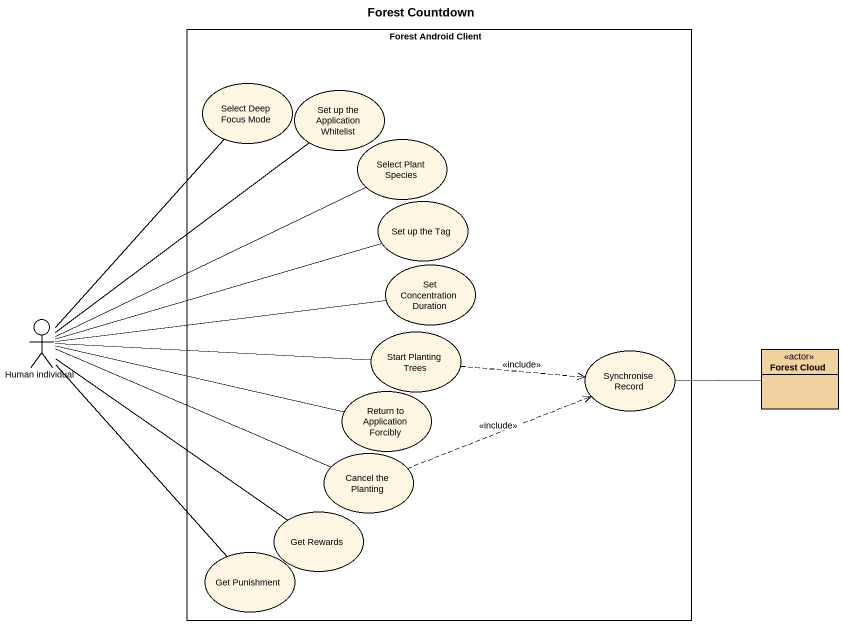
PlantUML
@startuml
title Forest Countdown
allowmixing
hide circle
hide empty members
rectangle "Forest Android Client" as Forest_Android_Client {
  usecase "Select Deep Focus Mode" as Select_Deep_Focus_Mode
  usecase "Set up the Application Whitelist" as Set_up_the_Application
  usecase "Select Plant Species" as Select_Plant_Species
  usecase "Set up the Tag" as Set_up_the_Tag
  usecase "Set Concentration Duration" as Set_Concentration_Duration
  usecase "Start Planting Trees" as Start_Planting_Trees
  usecase "Synchronise Record" as Synchronise_Record
  usecase "Return to Application Forcibly" as Return_to_Application
  usecase "Cancel the Planting" as Cancel_the_Planting
  usecase "Get Rewards" as Get_Rewards
  usecase "Get Punishment" as Get_Punishment
}
actor "Human individual" as Human_individual
class "Forest Cloud" as Forest_Cloud <<actor>> #F3D2A1
Human_individual -up- Select_Deep_Focus_Mode
Human_individual -up- Set_up_the_Application
Human_individual -right- Select_Plant_Species
Human_individual -right- Set_up_the_Tag
Human_individual -right- Set_Concentration_Duration
Human_individual -right- Start_Planting_Trees
Human_individual -right- Return_to_Application
Human_individual -right- Cancel_the_Planting
Human_individual -- Get_Rewards
Human_individual -- Get_Punishment
Start_Planting_Trees .right.> Synchronise_Record : <<include>>
Synchronise_Record -right- Forest_Cloud
Cancel_the_Planting .right.> Synchronise_Record : <<include>>
@enduml
